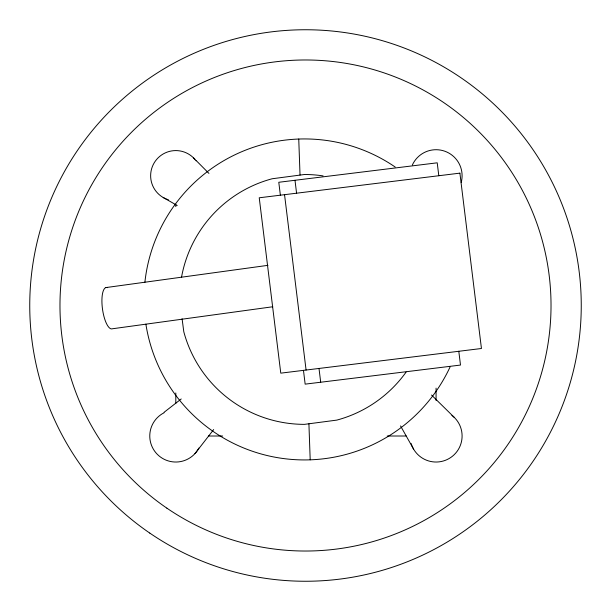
<?xml version="1.0" encoding="UTF-8"?>
<svg xmlns="http://www.w3.org/2000/svg" width="611" height="611" viewBox="0 0 611 611"><rect width="100%" height="100%" fill="white"/><g stroke="black" fill="none" stroke-linecap="round" stroke-linejoin="round"><path stroke-width="0.92" d="M194.962 453.622L213.674 429.548M164.076 412.303L181.215 398.975M105.756 287.598L267.954 265.334M272.743 306.76L112.432 328.764A20.911 6.66 82.2 0 1 102.35 307.952A20.911 6.66 82.2 0 1 107.513 287.659M208.366 436.01L222.656 436.01M387.237 436.01L406.239 436.01M163.221 197.529L177.213 205.479M431.534 395.034L454.477 417.603M193.588 157.944L194.924 159.288M196.253 160.632L208.931 173.394M400.533 425.913L413.532 449.024M182.086 318.751L183.796 331.765A124.934 124.934 0 0 0 304.469 424.362L336.806 420.108A124.934 124.934 0 0 0 406.101 372.091M438.805 175.731L437.216 162.816L278.784 182.277L280.373 195.192M458.8 351.279L460.495 365.057L305.156 384.143L303.468 370.365M319.003 368.456L320.699 382.234M294.991 180.291L296.579 193.206M284.543 194.68L306.08 370.045M298.748 139.033L300.032 175.09M308.914 423.782L310.197 459.831M436.071 388.138L436.071 400.488M175.8 204.7L175.8 206.602M175.8 392.988L175.8 403.443M451.919 415.358A26.029 26.029 0 0 1 450.88 457.41A26.029 26.029 0 0 1 411.165 443.563M198.865 448.062A26.029 26.029 0 0 1 157.271 454.286A26.029 26.029 0 0 1 164.061 412.776M412.364 164.993A26.029 26.029 0 0 1 444.839 151.23A26.029 26.029 0 0 1 461.213 182.475M168.384 199.782A25.158 25.158 0 0 1 155.278 161.182A25.158 25.158 0 0 1 196.039 160.8M450.047 367.02A160.502 160.502 0 0 1 145.884 324.151M144.891 282.267A160.502 160.502 0 0 1 395.21 167.047M181.551 277.096A124.934 124.934 0 0 1 272.139 178.763L304.469 174.502A124.934 124.934 0 0 1 323.104 175.899M459.9 173.142L259.232 197.788L280.777 373.153L481.445 348.499L459.9 173.142M149.779 533.082A275.76 275.76 0 0 0 580.45 326.572A275.76 275.76 0 0 0 186.271 56.854A275.76 275.76 0 0 0 149.779 533.082M166.849 508.131A245.523 245.523 0 0 0 550.305 324.258A245.523 245.523 0 0 0 199.346 84.112A245.523 245.523 0 0 0 166.849 508.131"/></g></svg>
